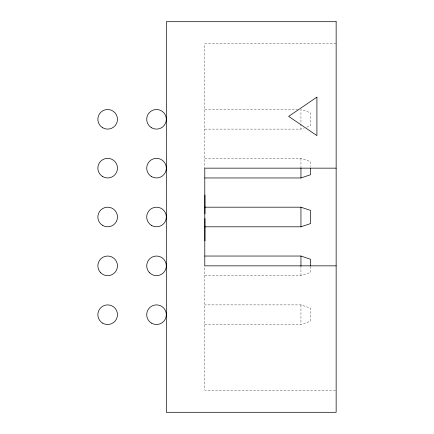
<?xml version="1.0" encoding="UTF-8"?>
<svg xmlns="http://www.w3.org/2000/svg" width="434" height="434" viewBox="0 0 434 434"><rect width="100%" height="100%" fill="white"/><g stroke="black" fill="none" stroke-linecap="round" stroke-linejoin="round"><path stroke-width="0.33" stroke-dasharray="2.17 1.63" d="M204.788 129.11L300.946 129.11L304.153 128.03M306.719 127.167L310.565 125.871L310.565 112.731L300.946 109.493L300.946 129.11M204.788 275.655L300.946 275.655L310.565 272.422L310.565 265.847M204.788 324.507L300.946 324.507L310.565 321.269L310.565 308.129L300.946 304.89L204.788 304.89M336.144 43.818L204.788 43.818L204.788 168.153M204.788 109.493L297.561 109.493M204.788 158.345L300.946 158.345L310.565 161.578L310.565 166.45M335.466 390.182L204.788 390.182L204.788 265.847M300.946 158.345L300.946 168.153M300.946 265.847L300.946 275.655M300.946 304.89L300.946 324.507"/><path stroke-width="0.65" d="M204.788 177.962L300.946 177.962L310.565 174.723L310.565 168.153M204.788 226.808L300.946 226.808L310.565 223.57L310.565 210.43L300.946 207.192L204.788 207.192M336.144 168.153L204.788 168.153L204.788 265.847L336.144 265.847M204.788 256.038L300.946 256.038L310.565 259.277L310.565 265.847M300.946 168.153L300.946 177.962M300.946 207.192L300.946 226.808M300.946 256.038L300.946 265.847M204.978 195.045L204.978 213.902M204.978 218.486L204.978 240.897M316.912 97.14L288.637 116.377L316.912 135.609L316.912 97.14M336.144 21.7L166.325 21.7L166.325 412.3L336.144 412.3L336.144 21.7M102.76 225.496A9.808 9.808 0 0 0 117.473 217A9.808 9.808 0 0 0 102.76 208.504A9.808 9.808 0 0 0 102.76 225.496M151.612 225.496A9.808 9.808 0 0 0 166.325 217A9.808 9.808 0 0 0 151.612 208.504A9.808 9.808 0 0 0 151.612 225.496M151.612 176.643A9.808 9.808 0 0 0 166.325 168.153A9.808 9.808 0 0 0 151.612 159.658A9.808 9.808 0 0 0 151.612 176.643M102.76 176.643A9.808 9.808 0 0 0 117.473 168.153A9.808 9.808 0 0 0 102.76 159.658A9.808 9.808 0 0 0 102.76 176.643M151.612 127.797A9.808 9.808 0 0 0 166.325 119.301A9.808 9.808 0 0 0 151.612 110.806A9.808 9.808 0 0 0 151.612 127.797M102.76 127.797A9.808 9.808 0 0 0 117.473 119.301A9.808 9.808 0 0 0 102.76 110.806A9.808 9.808 0 0 0 102.76 127.797M100.731 272.785A9.808 9.808 0 0 0 117.142 268.386A9.808 9.808 0 0 0 105.126 256.375A9.808 9.808 0 0 0 100.731 272.785M149.578 272.785A9.808 9.808 0 0 0 165.989 268.386A9.808 9.808 0 0 0 153.978 256.375A9.808 9.808 0 0 0 149.578 272.785M151.612 323.194A9.808 9.808 0 0 0 166.325 314.699A9.808 9.808 0 0 0 151.612 306.203A9.808 9.808 0 0 0 151.612 323.194M102.76 323.194A9.808 9.808 0 0 0 117.473 314.699A9.808 9.808 0 0 0 102.76 306.203A9.808 9.808 0 0 0 102.76 323.194"/></g></svg>
